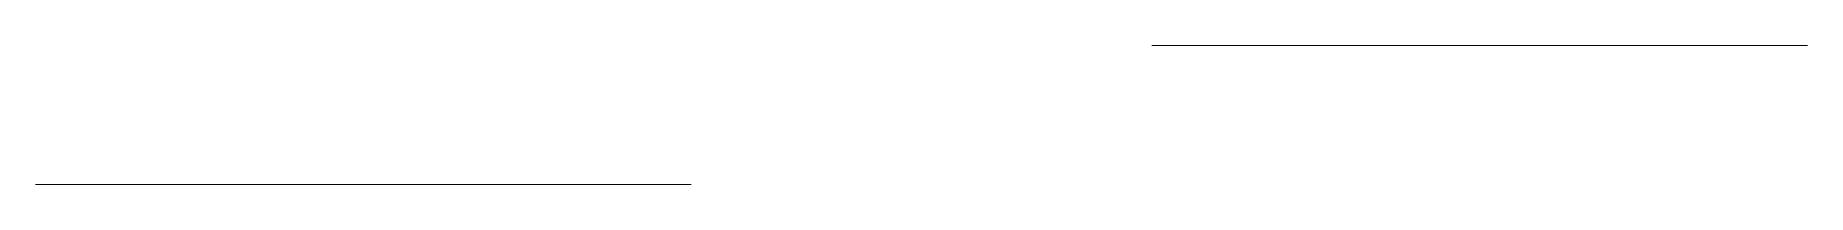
# Model space of a CAD drawing. Header units: millimetres. Extents: x 1690 to 3744, y -161 to 0.
import ezdxf

# ---------------------------------------------------------------- set-up
doc = ezdxf.new("R2010")
doc.units = ezdxf.units.MM
doc.header["$MEASUREMENT"] = 0
doc.styles.get("Standard").update_dxf_attribs({"font": 'arial.ttf'})

# ---------------------------------------------------------------- blocks, each defined once
blk = doc.blocks.new('A$C59EF751E')
at = {"color": 0, "linetype": 'Continuous', "lineweight": 0}
for p, q in [((-354, -28), (-371, -28)), ((-371, -28), (-371, -278)), ((-371, -28), (-354, -28)), ((-371, -278), (-371, -28)), ((-354, -148), (-354, -28)), ((-354, -28), (-354, -148)), ((-121, -28), (-138, -28)), ((-138, -28), (-138, -148)), ((-138, -28), (-121, -28)), ((-138, -148), (-138, -28)), ((-121, -278), (-121, -28)), ((-121, -28), (-121, -278)), ((-111, -66), (-121, -66)), ((-121, -66), (-111, -66)), ((-111, -83), (-111, -66)), ((-110.9, -66), (-111, -66)), ((-111, -66), (-110.9, -66)), ((-111, -66), (-111, -83)), ((-161, -93), (-161, -98.1)), ((-161, -113), (-161, -93)), ((-161, -103), (-161, -93)), ((-161, -93), (-161, -103)), ((-161, -113), (-161, -98.1)), ((-161, -98.1), (-161, -103.2)), ((-161, -98.1), (-161, -113)), ((-161, -98.1), (-161, -103.2)), ((-148.9, -87.2), (-148.9, -95.1)), ((-148.9, -95.1), (-148.9, -87.2)), ((-148.9, -95.1), (-148.9, -110.8)), ((-147.9, -95.1), (-148.9, -95.1)), ((-148.9, -110.8), (-148.9, -95.1)), ((-148.9, -95.1), (-147.9, -95.1)), ((-147.9, -86.3), (-147.9, -86.1)), ((-147.9, -86.1), (-147.9, -86.3)), ((-138, -86.1), (-147.9, -86.1)), ((-147.9, -86.3), (-138, -86.3)), ((-147.9, -94.1), (-147.9, -86.3)), ((-147.9, -94.1), (-147.9, -86.3)), ((-147.9, -86.3), (-138, -86.3)), ((-147.9, -94.1), (-147.9, -95.1)), ((-138, -94.1), (-147.9, -94.1)), ((-138, -94.1), (-147.9, -94.1)), ((-147.9, -94.5), (-147.9, -94.1)), ((-147.9, -95.1), (-147.9, -94.5)), ((-147.9, -95.1), (-138, -95.1)), ((-147.9, -110.8), (-147.9, -95.1)), ((-147.9, -95.1), (-138, -95.1)), ((-147.9, -110.8), (-147.9, -95.1)), ((389, -83), (-111, -83)), ((-111, -223), (-111, -83)), ((-111, -83), (389, -83)), ((-111, -223), (-111, -83)), ((-110.2, -94.9), (-111, -94.9)), ((-111, -94.9), (-110.2, -94.9)), ((-110.2, -86.2), (-110.2, -86.1)), ((-110.2, -86.1), (-110.2, -86.2)), ((-99.2, -86.1), (-110.2, -86.1)), ((-110.2, -94.2), (-110.2, -86.2)), ((-110.2, -86.2), (-110.2, -94.2)), ((-99.2, -86.2), (-110.2, -86.2)), ((-110.2, -86.2), (-99.2, -86.2)), ((-110.2, -94.9), (-110.2, -94.2)), ((-110.2, -94.2), (-99.2, -94.2)), ((-110.2, -94.2), (-110.2, -94.9)), ((-99.2, -94.2), (-110.2, -94.2)), ((-110.2, -111), (-110.2, -94.9)), ((-110.2, -94.9), (-110.2, -111)), ((-99.2, -94.9), (-110.2, -94.9)), ((-110.2, -94.9), (-99.2, -94.9)), ((-99.2, -86.2), (-99.2, -86.1)), ((-99.2, -86.1), (-99.2, -86.2)), ((-99.2, -94.2), (-99.2, -86.2)), ((-99.2, -86.2), (-99.2, -94.2)), ((-99.2, -94.9), (-99.2, -94.2)), ((-99.2, -94.2), (-99.2, -94.6)), ((-99.2, -94.6), (-99.2, -94.9)), ((-99.2, -111), (-99.2, -94.9)), ((-99.2, -94.9), (-99.2, -111)), ((-98.5, -94.9), (-99.2, -94.9)), ((-99.2, -94.9), (-98.5, -94.9)), ((-98.5, -94.9), (-98.5, -86.8)), ((-98.5, -86.8), (-98.5, -94.9)), ((-98.5, -111), (-98.5, -94.9)), ((-98.5, -94.9), (-98.5, -111)), ((389, -83), (389, -223)), ((389, -223), (389, -83)), ((-161, -113), (-161, -103.2)), ((-148.9, -103.5), (-161, -103.5)), ((-161, -103.5), (-148.9, -103.5)), ((-148.9, -110.8), (-148.9, -118.7)), ((-148.9, -110.8), (-147.9, -110.8)), ((-147.9, -110.8), (-148.9, -110.8)), ((-148.9, -118.7), (-148.9, -110.8)), ((-138, -110.8), (-147.9, -110.8)), ((-147.9, -111.3), (-147.9, -110.8)), ((-147.9, -110.8), (-147.9, -111.8)), ((-138, -110.8), (-147.9, -110.8)), ((-147.9, -111.8), (-147.9, -111.3)), ((-147.9, -119.6), (-147.9, -111.8)), ((-147.9, -111.8), (-138, -111.8)), ((-147.9, -119.6), (-147.9, -111.8)), ((-147.9, -111.8), (-138, -111.8)), ((-147.9, -119.8), (-147.9, -119.6)), ((-138, -119.6), (-147.9, -119.6)), ((-147.9, -119.6), (-147.9, -119.8)), ((-138, -119.6), (-147.9, -119.6)), ((-147.9, -119.8), (-147.9, -119.8)), ((-138, -119.8), (-147.9, -119.8)), ((-111, -111), (-110.2, -111)), ((-110.2, -111), (-111, -111)), ((-110.2, -111.7), (-110.2, -111)), ((-110.2, -111), (-99.2, -111)), ((-110.2, -111), (-110.2, -111.7)), ((-99.2, -111), (-110.2, -111)), ((-110.2, -119.7), (-110.2, -111.7)), ((-110.2, -111.7), (-110.2, -119.7)), ((-99.2, -111.7), (-110.2, -111.7)), ((-110.2, -111.7), (-99.2, -111.7)), ((-110.2, -119.8), (-110.2, -119.7)), ((-110.2, -119.7), (-99.2, -119.7)), ((-110.2, -119.7), (-110.2, -119.8)), ((-99.2, -119.7), (-110.2, -119.7)), ((-99.2, -119.8), (-110.2, -119.8)), ((-99.2, -111.7), (-99.2, -111)), ((-99.2, -111), (-98.5, -111)), ((-99.2, -111), (-99.2, -111.5)), ((-98.5, -111), (-99.2, -111)), ((-99.2, -111.5), (-99.2, -111.7)), ((-99.2, -119.7), (-99.2, -111.7)), ((-99.2, -111.7), (-99.2, -119.7)), ((-99.2, -119.8), (-99.2, -119.7)), ((-99.2, -119.7), (-99.2, -119.8)), ((-98.5, -119.1), (-98.5, -111)), ((-98.5, -111), (-98.5, -119.1)), ((-138, -148), (-354, -148)), ((-354, -148), (-138, -148)), ((-354, -278), (-354, -158)), ((-354, -158), (-138, -158)), ((-354, -158), (-354, -278)), ((-138, -158), (-354, -158)), ((-138, -158), (-138, -278)), ((-138, -278), (-138, -158)), ((-108, -148.5), (-111, -145.5)), ((-108, -148.5), (-111, -145.5)), ((389, -148.5), (-111, -148.5)), ((-111, -148.5), (389, -148.5)), ((-111, -160.4), (-108, -157.4)), ((-111, -157.4), (389, -157.4)), ((389, -157.4), (-111, -157.4)), ((-111, -160.4), (-108, -157.4)), ((-161, -202.7), (-161, -193)), ((-161, -207.8), (-161, -193)), ((-161, -193), (-161, -207.8)), ((-161, -213), (-161, -193)), ((-161, -202.4), (-148.9, -202.4)), ((-148.9, -202.4), (-161, -202.4)), ((-148.9, -187.2), (-148.9, -195.1)), ((-148.9, -195.1), (-148.9, -187.2)), ((-148.9, -195.1), (-147.9, -195.1)), ((-148.9, -195.1), (-148.9, -210.8)), ((-147.9, -195.1), (-148.9, -195.1)), ((-148.9, -210.8), (-148.9, -195.1)), ((-148.9, -198.4), (-148.9, -195.1)), ((-147.9, -186.1), (-147.9, -186.1)), ((-147.9, -186.3), (-147.9, -186.1)), ((-147.9, -186.1), (-147.9, -186.3)), ((-138, -186.1), (-147.9, -186.1)), ((-147.9, -194.1), (-147.9, -186.3)), ((-147.9, -186.3), (-138, -186.3)), ((-147.9, -186.3), (-138, -186.3)), ((-147.9, -194.1), (-147.9, -186.3)), ((-147.9, -195.1), (-147.9, -194.1)), ((-138, -194.1), (-147.9, -194.1)), ((-147.9, -194.1), (-147.9, -195.1)), ((-138, -194.1), (-147.9, -194.1)), ((-147.9, -210.8), (-147.9, -195.1)), ((-147.9, -195.1), (-138, -195.1)), ((-147.9, -210.8), (-147.9, -195.1)), ((-147.9, -195.1), (-138, -195.1)), ((-110.2, -194.9), (-111, -194.9)), ((-111, -194.9), (-110.2, -194.9)), ((-110.2, -186.2), (-110.2, -186.1)), ((-110.2, -186.1), (-110.2, -186.2)), ((-99.2, -186.1), (-110.2, -186.1)), ((-110.2, -194.2), (-110.2, -186.2)), ((-110.2, -186.2), (-110.2, -194.2)), ((-99.2, -186.2), (-110.2, -186.2)), ((-110.2, -186.2), (-99.2, -186.2)), ((-110.2, -194.2), (-99.2, -194.2)), ((-110.2, -194.7), (-110.2, -194.2)), ((-110.2, -194.2), (-110.2, -194.9)), ((-99.2, -194.2), (-110.2, -194.2)), ((-110.2, -194.9), (-110.2, -194.7)), ((-110.2, -211), (-110.2, -194.9)), ((-110.2, -194.9), (-110.2, -211)), ((-99.2, -194.9), (-110.2, -194.9)), ((-110.2, -194.9), (-99.2, -194.9)), ((-99.2, -186.2), (-99.2, -186.1)), ((-99.2, -186.1), (-99.2, -186.2)), ((-99.2, -194.2), (-99.2, -186.2)), ((-99.2, -186.2), (-99.2, -194.2)), ((-99.2, -194.9), (-99.2, -194.2)), ((-99.2, -194.2), (-99.2, -194.9)), ((-99.2, -211), (-99.2, -194.9)), ((-99.2, -194.9), (-99.2, -211)), ((-98.5, -194.9), (-99.2, -194.9)), ((-99.2, -194.9), (-98.5, -194.9)), ((-98.5, -194.9), (-98.5, -186.8)), ((-98.5, -186.8), (-98.5, -194.9)), ((-98.5, -211), (-98.5, -194.9)), ((-98.5, -194.9), (-98.5, -211)), ((-161, -213), (-161, -207.8)), ((-161, -213), (-161, -207.8)), ((-148.9, -210.8), (-148.9, -207.8)), ((-148.9, -210.8), (-148.9, -218.7)), ((-148.9, -210.8), (-147.9, -210.8)), ((-147.9, -210.8), (-148.9, -210.8)), ((-148.9, -218.7), (-148.9, -210.8)), ((-147.9, -211.8), (-147.9, -210.8)), ((-147.9, -210.8), (-147.9, -211.8)), ((-138, -210.8), (-147.9, -210.8)), ((-138, -210.8), (-147.9, -210.8)), ((-147.9, -219.6), (-147.9, -211.8)), ((-147.9, -211.8), (-138, -211.8)), ((-147.9, -211.8), (-138, -211.8)), ((-147.9, -219.6), (-147.9, -211.8)), ((-147.9, -219.8), (-147.9, -219.6)), ((-147.9, -219.6), (-147.9, -219.8)), ((-138, -219.6), (-147.9, -219.6)), ((-138, -219.6), (-147.9, -219.6)), ((-138, -219.8), (-147.9, -219.8)), ((-111, -211), (-110.2, -211)), ((-110.2, -211), (-111, -211)), ((389, -223), (-111, -223)), ((-111, -223), (389, -223)), ((-111, -240), (-111, -223)), ((-111, -223), (-111, -240)), ((-110.2, -211.5), (-110.2, -211)), ((-110.2, -211), (-99.2, -211)), ((-110.2, -211), (-110.2, -211.7)), ((-99.2, -211), (-110.2, -211)), ((-110.2, -211.7), (-110.2, -211.5)), ((-110.2, -219.7), (-110.2, -211.7)), ((-110.2, -211.7), (-110.2, -219.7)), ((-99.2, -211.7), (-110.2, -211.7)), ((-110.2, -211.7), (-99.2, -211.7)), ((-110.2, -219.8), (-110.2, -219.7)), ((-110.2, -219.7), (-99.2, -219.7)), ((-110.2, -219.7), (-110.2, -219.8)), ((-99.2, -219.7), (-110.2, -219.7)), ((-99.2, -219.8), (-110.2, -219.8)), ((-99.2, -211.7), (-99.2, -211)), ((-99.2, -211), (-98.5, -211)), ((-99.2, -211), (-99.2, -211.7)), ((-98.5, -211), (-99.2, -211)), ((-99.2, -219.7), (-99.2, -211.7)), ((-99.2, -211.7), (-99.2, -219.7)), ((-99.2, -219.8), (-99.2, -219.7)), ((-99.2, -219.7), (-99.2, -219.8)), ((-98.5, -219.1), (-98.5, -211)), ((-98.5, -211), (-98.5, -219.1)), ((-111, -240), (-121, -240)), ((-111, -240), (-121, -240)), ((-110.9, -240), (-111, -240)), ((-111, -240), (-110.9, -240)), ((-371, -278), (-354, -278)), ((-354, -278), (-371, -278)), ((-138, -278), (-121, -278)), ((-121, -278), (-138, -278))]:
    blk.add_line(p, q, dxfattribs=at)
for centre, radius, start, end in [((-111, -66), 0.1, 270, 180), ((-111, -66), 0.1, 212.7942, 270), ((-111, -66), 0.1, 180, 212.7942), ((-111, -66), 0.1, 180, 270), ((-147.9, -87.2), 1.06, 90, 180), ((-110.2, -86.8), 0.735, 90, 180), ((-99.2, -86.8), 0.735, 0, 90), ((-147.9, -118.7), 1.06, 180, 270), ((-110.2, -119.1), 0.735, 180, 270), ((-99.2, -119.1), 0.735, 270, 0), ((-147.9, -187.2), 1.06, 90, 180), ((-110.2, -186.8), 0.735, 90, 180), ((-99.2, -186.8), 0.735, 360, 90), ((-147.9, -218.7), 1.06, 180, 270), ((-110.2, -219.1), 0.735, 180, 270), ((-99.2, -219.1), 0.735, 270, 0), ((-111, -240), 0.1, 180, 90), ((-111, -240), 0.1, 90, 180), ((-111, -240), 0.1, 147.2058, 180), ((-111, -240), 0.1, 90, 147.2058)]:
    blk.add_arc(centre, radius, start, end, dxfattribs=at)
for centre, major_axis, start_param, end_param in [((-147.9, -87.2), (-1.06, 0), 4.712389, 6.283185), ((-147.9, -87.2), (1.06, 0), 1.570796, 3.141593), ((-147.9, -95.1), (1.06, 0), 1.570796, 3.141593), ((-147.9, -95.1), (-1.06, 0), 4.712389, 6.283185), ((-110.2, -86.8), (-0.735, 0), 4.712389, 6.283185), ((-110.2, -86.8), (0.735, 0), 1.570796, 3.141593), ((-110.2, -94.9), (0.735, 0), 1.570796, 3.141593), ((-110.2, -94.9), (-0.735, 0), 4.712389, 6.283185), ((-99.2, -86.8), (-0.735, 0), 3.141593, 4.712389), ((-99.2, -86.8), (0.735, 0), 0, 1.570796), ((-99.2, -94.9), (0.735, 0), 0, 1.570796), ((-99.2, -94.9), (-0.735, 0), 3.141593, 4.712389), ((-147.9, -110.8), (-1.06, 0), 0, 1.570796), ((-147.9, -110.8), (1.06, 0), 3.141593, 4.712389), ((-147.9, -118.7), (1.06, 0), 3.141593, 4.712389), ((-147.9, -118.7), (-1.06, 0), 0, 1.570796), ((-110.2, -111), (-0.735, 0), 0, 1.570796), ((-110.2, -111), (0.735, 0), 3.141593, 4.712389), ((-110.2, -119.1), (0.735, 0), 3.141593, 4.712389), ((-110.2, -119.1), (-0.735, 0), 0, 1.570796), ((-99.2, -111), (-0.735, 0), 1.570796, 3.141593), ((-99.2, -111), (0.735, 0), 4.712389, 6.283185), ((-99.2, -119.1), (0.735, 0), 4.712389, 6.283185), ((-99.2, -119.1), (-0.735, 0), 1.570796, 3.141593), ((-147.9, -187.2), (-1.06, 0), 4.712389, 6.283185), ((-147.9, -187.2), (1.06, 0), 1.570796, 3.141593), ((-147.9, -195.1), (-1.06, 0), 4.712389, 6.283185), ((-147.9, -195.1), (1.06, 0), 1.570796, 3.141593), ((-110.2, -186.8), (-0.735, 0), 4.712389, 6.283185), ((-110.2, -186.8), (0.735, 0), 1.570796, 3.141593), ((-110.2, -194.9), (0.735, 0), 1.570796, 3.141593), ((-110.2, -194.9), (-0.735, 0), 4.712389, 6.283185), ((-99.2, -186.8), (-0.735, 0), 3.141593, 4.712389), ((-99.2, -186.8), (0.735, 0), 0, 1.570796), ((-99.2, -194.9), (0.735, 0), 0, 1.570796), ((-99.2, -194.9), (-0.735, 0), 3.141593, 4.712389), ((-147.9, -210.8), (-1.06, 0), 0, 1.570796), ((-147.9, -210.8), (1.06, 0), 3.141593, 4.712389), ((-147.9, -218.7), (1.06, 0), 3.141593, 4.712389), ((-147.9, -218.7), (-1.06, 0), 0, 1.570796), ((-110.2, -211), (-0.735, 0), 0, 1.570796), ((-110.2, -211), (0.735, 0), 3.141593, 4.712389), ((-110.2, -219.1), (0.735, 0), 3.141593, 4.712389), ((-110.2, -219.1), (-0.735, 0), 0, 1.570796), ((-99.2, -211), (-0.735, 0), 1.570796, 3.141593), ((-99.2, -211), (0.735, 0), 4.712389, 6.283185), ((-99.2, -219.1), (0.735, 0), 4.712389, 6.283185), ((-99.2, -219.1), (-0.735, 0), 1.570796, 3.141593)]:
    blk.add_ellipse(centre, major_axis=major_axis, ratio=0.866025, start_param=start_param, end_param=end_param, dxfattribs=at)

msp = doc.modelspace()

# ---------------------------------------------------------------- linework, layer by layer
at = {"color": 0, "linetype": 'Continuous', "lineweight": 0}
for p, q in [((3000.6, 0, -53.4), (2983.6, 0, -53.4)), ((2983.6, 0, 946.6), (3000.6, 0, 946.6)), ((2983.6, 0, -53.4), (2983.6, 0, 946.6)), ((2983.6, 0, 946.6), (2983.6, 0, -53.4)), ((3000.6, 0, -53.4), (2983.6, 0, -53.4)), ((3000.6, 0, 946.6), (2983.6, 0, 946.6)), ((3000.6, 0, 946.6), (3000.6, 0, -53.4)), ((3000.6, 0, -53.4), (3000.6, 0, 946.6)), ((3216.6, 0, -53.4), (3000.6, 0, -53.4)), ((3000.6, 0, 946.6), (3216.6, 0, 946.6)), ((3216.6, 0, -53.4), (3000.6, 0, -53.4)), ((3216.6, 0, 946.6), (3000.6, 0, 946.6)), ((3205.6, 0, 430.5), (3193.6, 0, 430.5)), ((3193.6, 0, 430.5), (3205.6, 0, 430.5)), ((3193.6, 0, 451.6), (3193.6, 0, 431.6)), ((3193.6, 0, 431.6), (3193.6, 0, 451.6)), ((3193.6, 0, 480.5), (3205.6, 0, 480.5)), ((3193.6, 0, 500.4), (3193.6, 0, 481.6)), ((3193.6, 0, 481.6), (3193.6, 0, 500.4)), ((3193.6, 0, 501.6), (3193.6, 0, 500.4)), ((3205.6, 0, 480.5), (3193.6, 0, 480.5)), ((3193.6, 0, 530.5), (3205.6, 0, 530.5)), ((3193.6, 0, 550.4), (3193.6, 0, 531.6)), ((3193.6, 0, 531.6), (3193.6, 0, 551.6)), ((3193.6, 0, 551.6), (3193.6, 0, 550.4)), ((3205.6, 0, 530.5), (3193.6, 0, 530.5)), ((3193.6, 0, 431.6), (3193.6, 0, 451.6)), ((3193.6, 0, 481.6), (3193.6, 0, 501.6)), ((3193.6, 0, 531.6), (3193.6, 0, 551.6)), ((3193.6, 0, 531.6), (3193.6, 0, 531.6)), ((3193.6, 0, 531.6), (3193.6, 0, 541.6)), ((3193.6, 0, 450.4), (3193.6, 0, 431.6)), ((3193.6, 0, 431.6), (3193.6, 0, 451.6)), ((3193.6, 0, 500.4), (3193.6, 0, 481.6)), ((3193.6, 0, 481.6), (3193.6, 0, 481.6)), ((3193.6, 0, 500.4), (3193.6, 0, 501.6)), ((3205.6, 0, 541.6), (3205.6, 0, 527.9)), ((3205.6, 0, 555.3), (3205.6, 0, 541.6)), ((3205.6, 0, 441.6), (3205.6, 0, 427.9)), ((3205.6, 0, 491.6), (3205.6, 0, 477.9)), ((3205.6, 0, 455.3), (3205.6, 0, 441.6)), ((3205.6, 0, 505.3), (3205.6, 0, 491.6)), ((3205.6, 0, 491.6), (3205.6, 0, 505.3)), ((3205.6, 0, 477.9), (3205.6, 0, 491.6)), ((3205.6, 0, 441.6), (3205.6, 0, 455.3)), ((3205.6, 0, 427.9), (3205.6, 0, 441.6)), ((3205.6, 0, 541.6), (3205.6, 0, 555.3)), ((3205.6, 0, 527.9), (3205.6, 0, 541.6)), ((3205.6, 0, 450.4), (3205.6, 0, 451.6)), ((3206.7, 0, 505.8), (3206.7, 0, 506.3)), ((3206.7, 0, 526.9), (3206.7, 0, 527.4)), ((3206.7, 0, 455.8), (3206.7, 0, 456.3)), ((3206.7, 0, 527.4), (3206.7, 0, 541.1)), ((3206.7, 0, 542.1), (3206.7, 0, 555.8)), ((3206.7, 0, 491.1), (3206.7, 0, 492.1)), ((3206.7, 0, 441.1), (3206.7, 0, 442.1)), ((3206.7, 0, 427.4), (3206.7, 0, 441.1)), ((3206.7, 0, 476.9), (3206.7, 0, 477.4)), ((3206.7, 0, 477.4), (3206.7, 0, 491.1)), ((3206.7, 0, 426.9), (3206.7, 0, 427.4)), ((3206.7, 0, 541.1), (3206.7, 0, 542.1)), ((3206.7, 0, 555.8), (3206.7, 0, 556.3)), ((3206.7, 0, 442.1), (3206.7, 0, 455.8)), ((3206.7, 0, 492.1), (3206.7, 0, 505.8)), ((3216.6, 0, 427.4), (3206.7, 0, 427.4)), ((3206.7, 0, 441.1), (3216.6, 0, 441.1)), ((3206.7, 0, 427.4), (3206.7, 0, 441.1)), ((3216.6, 0, 506.3), (3206.7, 0, 506.3)), ((3206.7, 0, 476.9), (3216.6, 0, 476.9)), ((3206.7, 0, 477.4), (3206.7, 0, 476.9)), ((3216.6, 0, 477.4), (3206.7, 0, 477.4)), ((3216.6, 0, 492.1), (3206.7, 0, 492.1)), ((3206.7, 0, 505.8), (3216.6, 0, 505.8)), ((3206.7, 0, 492.1), (3206.7, 0, 505.8)), ((3206.7, 0, 526.9), (3216.6, 0, 526.9)), ((3206.7, 0, 527.4), (3206.7, 0, 526.9)), ((3216.6, 0, 527.4), (3206.7, 0, 527.4)), ((3206.7, 0, 426.9), (3216.6, 0, 426.9)), ((3206.7, 0, 427.4), (3206.7, 0, 426.9)), ((3216.6, 0, 427.4), (3206.7, 0, 427.4)), ((3206.7, 0, 441.1), (3216.6, 0, 441.1)), ((3206.7, 0, 442.1), (3206.7, 0, 441.1)), ((3216.6, 0, 442.1), (3206.7, 0, 442.1)), ((3216.6, 0, 456.3), (3206.7, 0, 456.3)), ((3206.7, 0, 555.8), (3216.6, 0, 555.8)), ((3206.7, 0, 556.3), (3206.7, 0, 555.8)), ((3216.6, 0, 556.3), (3206.7, 0, 556.3)), ((3206.7, 0, 541.1), (3216.6, 0, 541.1)), ((3206.7, 0, 542.1), (3206.7, 0, 541.1)), ((3216.6, 0, 542.1), (3206.7, 0, 542.1)), ((3206.7, 0, 476.9), (3216.6, 0, 476.9)), ((3206.7, 0, 505.8), (3216.6, 0, 505.8)), ((3206.7, 0, 506.3), (3206.7, 0, 505.8)), ((3216.6, 0, 506.3), (3206.7, 0, 506.3)), ((3216.6, 0, 527.4), (3206.7, 0, 527.4)), ((3206.7, 0, 541.1), (3216.6, 0, 541.1)), ((3206.7, 0, 527.4), (3206.7, 0, 541.1)), ((3206.7, 0, 491.1), (3216.6, 0, 491.1)), ((3206.7, 0, 492.1), (3206.7, 0, 491.1)), ((3216.6, 0, 492.1), (3206.7, 0, 492.1)), ((3206.7, 0, 426.9), (3216.6, 0, 426.9)), ((3216.6, 0, 442.1), (3206.7, 0, 442.1)), ((3206.7, 0, 455.8), (3216.6, 0, 455.8)), ((3206.7, 0, 442.1), (3206.7, 0, 455.8)), ((3216.6, 0, 477.4), (3206.7, 0, 477.4)), ((3206.7, 0, 491.1), (3216.6, 0, 491.1)), ((3206.7, 0, 477.4), (3206.7, 0, 491.1)), ((3206.7, 0, 455.8), (3216.6, 0, 455.8)), ((3206.7, 0, 456.3), (3206.7, 0, 455.8)), ((3216.6, 0, 456.3), (3206.7, 0, 456.3)), ((3216.6, 0, 556.3), (3206.7, 0, 556.3)), ((3216.6, 0, 542.1), (3206.7, 0, 542.1)), ((3206.7, 0, 555.8), (3216.6, 0, 555.8)), ((3206.7, 0, 542.1), (3206.7, 0, 555.8)), ((3206.7, 0, 526.9), (3216.6, 0, 526.9)), ((3216.6, 0, 946.6), (3216.6, 0, -53.4)), ((3233.6, 0, -53.4), (3216.6, 0, -53.4)), ((3233.6, 0, -53.4), (3216.6, 0, -53.4)), ((3216.6, 0, 946.6), (3233.6, 0, 946.6)), ((3216.6, 0, -53.4), (3216.6, 0, 946.6)), ((3233.6, 0, 946.6), (3216.6, 0, 946.6)), ((3233.6, 0, 946.6), (3233.6, 0, -53.4)), ((3233.6, 0, -53.4), (3233.6, 0, 946.6)), ((3233.6, 0, 371.6), (3243.5, 0, 371.6)), ((3243.6, 0, 611.6), (3233.6, 0, 611.6)), ((3233.6, 0, 371.6), (3243.5, 0, 371.6)), ((3243.6, 0, 611.6), (3233.6, 0, 611.6)), ((3243.5, 0, 371.6), (3243.5, 0, 371.6)), ((3243.5, 0, 371.6), (3243.6, 0, 371.6)), ((3243.5, 0, 371.6), (3243.6, 0, 371.6)), ((3243.6, 0, 611.6), (3246.6, 0, 611.6)), ((3743.6, 0, 262.6), (3243.6, 0, 262.6)), ((3243.6, 0, 262.6), (3243.6, 0, 371.5)), ((3243.6, 0, 611.6), (3243.6, 0, 630.6)), ((3243.6, 0, 246.6), (3743.6, 0, 246.6)), ((3743.6, 0, 646.6), (3243.6, 0, 646.6)), ((3243.6, 0, 246.6), (3243.6, 0, 262.6)), ((3743.6, 0, 246.6), (3243.6, 0, 246.6)), ((3243.6, 0, 262.6), (3743.6, 0, 262.6)), ((3243.6, 0, 630.6), (3743.6, 0, 630.6)), ((3243.6, 0, 630.6), (3243.6, 0, 646.6)), ((3743.6, 0, 630.6), (3243.6, 0, 630.6)), ((3243.6, 0, 646.6), (3743.6, 0, 646.6)), ((3243.6, 0, 611.6), (3246.6, 0, 611.6)), ((3243.6, 0, 630.6), (3243.6, 0, 646.6)), ((3243.6, 0, 611.6), (3243.6, 0, 630.6)), ((3243.6, 0, 262.6), (3243.6, 0, 371.5)), ((3243.6, 0, 246.6), (3243.6, 0, 262.6)), ((3243.6, 0, 371.7), (3243.6, 0, 611.6)), ((3243.6, 0, 371.7), (3243.6, 0, 611.6)), ((3243.6, 0, 371.6), (3243.6, 0, 371.7)), ((3243.7, 0, 371.6), (3243.6, 0, 371.6)), ((3243.6, 0, 371.6), (3243.7, 0, 371.6)), ((3243.6, 0, 371.5), (3243.6, 0, 371.6)), ((3243.6, 0, 371.5), (3243.6, 0, 371.6)), ((3243.6, 0, 371.6), (3243.6, 0, 371.7)), ((3246.6, 0, 371.6), (3243.7, 0, 371.6)), ((3243.7, 0, 371.6), (3246.6, 0, 371.6)), ((3244.3, 0, 527.2), (3244.3, 0, 541.2)), ((3244.3, 0, 542), (3244.3, 0, 555.9)), ((3244.3, 0, 427.2), (3244.3, 0, 441.2)), ((3244.3, 0, 442), (3244.3, 0, 455.9)), ((3244.3, 0, 477.2), (3244.3, 0, 491.2)), ((3244.3, 0, 492), (3244.3, 0, 505.9)), ((3244.3, 0, 541.5), (3244.3, 0, 542)), ((3244.3, 0, 541.2), (3244.3, 0, 541.5)), ((3244.3, 0, 441.5), (3244.3, 0, 442)), ((3244.3, 0, 441.2), (3244.3, 0, 441.5)), ((3244.3, 0, 456.2), (3244.3, 0, 456.3)), ((3244.3, 0, 455.9), (3244.3, 0, 456.2)), ((3244.3, 0, 455.9), (3244.3, 0, 442)), ((3255.3, 0, 455.9), (3244.3, 0, 455.9)), ((3244.3, 0, 442), (3255.3, 0, 442)), ((3244.3, 0, 556.2), (3244.3, 0, 556.3)), ((3244.3, 0, 555.9), (3244.3, 0, 556.2)), ((3244.3, 0, 426.9), (3244.3, 0, 427.2)), ((3244.3, 0, 426.9), (3244.3, 0, 426.9)), ((3255.3, 0, 476.9), (3244.3, 0, 476.9)), ((3244.3, 0, 506.3), (3255.3, 0, 506.3)), ((3244.3, 0, 476.9), (3244.3, 0, 477.2)), ((3244.3, 0, 476.9), (3244.3, 0, 476.9)), ((3244.3, 0, 491.2), (3244.3, 0, 477.2)), ((3255.3, 0, 491.2), (3244.3, 0, 491.2)), ((3244.3, 0, 477.2), (3255.3, 0, 477.2)), ((3244.3, 0, 526.9), (3244.3, 0, 527.2)), ((3244.3, 0, 526.9), (3244.3, 0, 526.9)), ((3244.3, 0, 555.9), (3244.3, 0, 542)), ((3255.3, 0, 555.9), (3244.3, 0, 555.9)), ((3244.3, 0, 542), (3255.3, 0, 542)), ((3255.3, 0, 526.9), (3244.3, 0, 526.9)), ((3244.3, 0, 541.2), (3244.3, 0, 527.2)), ((3255.3, 0, 541.2), (3244.3, 0, 541.2)), ((3244.3, 0, 527.2), (3255.3, 0, 527.2)), ((3255.3, 0, 426.9), (3244.3, 0, 426.9)), ((3244.3, 0, 506.2), (3244.3, 0, 506.3)), ((3244.3, 0, 505.9), (3244.3, 0, 506.2)), ((3244.3, 0, 556.3), (3255.3, 0, 556.3)), ((3244.3, 0, 456.3), (3255.3, 0, 456.3)), ((3244.3, 0, 441.2), (3244.3, 0, 427.2)), ((3255.3, 0, 441.2), (3244.3, 0, 441.2)), ((3244.3, 0, 427.2), (3255.3, 0, 427.2)), ((3244.3, 0, 491.5), (3244.3, 0, 492)), ((3244.3, 0, 491.2), (3244.3, 0, 491.5)), ((3244.3, 0, 555.9), (3255.3, 0, 555.9)), ((3244.3, 0, 556.3), (3244.3, 0, 555.9)), ((3255.3, 0, 556.3), (3244.3, 0, 556.3)), ((3244.3, 0, 505.9), (3244.3, 0, 492)), ((3255.3, 0, 505.9), (3244.3, 0, 505.9)), ((3244.3, 0, 492), (3255.3, 0, 492)), ((3244.3, 0, 541.2), (3255.3, 0, 541.2)), ((3244.3, 0, 542), (3244.3, 0, 541.2)), ((3255.3, 0, 542), (3244.3, 0, 542)), ((3244.3, 0, 426.9), (3255.3, 0, 426.9)), ((3244.3, 0, 427.2), (3244.3, 0, 426.9)), ((3255.3, 0, 427.2), (3244.3, 0, 427.2)), ((3244.3, 0, 455.9), (3255.3, 0, 455.9)), ((3244.3, 0, 456.3), (3244.3, 0, 455.9)), ((3255.3, 0, 456.3), (3244.3, 0, 456.3)), ((3244.3, 0, 526.9), (3255.3, 0, 526.9)), ((3244.3, 0, 527.2), (3244.3, 0, 526.9)), ((3255.3, 0, 527.2), (3244.3, 0, 527.2)), ((3244.3, 0, 441.2), (3255.3, 0, 441.2)), ((3244.3, 0, 442), (3244.3, 0, 441.2)), ((3255.3, 0, 442), (3244.3, 0, 442)), ((3244.3, 0, 476.9), (3255.3, 0, 476.9)), ((3244.3, 0, 477.2), (3244.3, 0, 476.9)), ((3255.3, 0, 477.2), (3244.3, 0, 477.2)), ((3244.3, 0, 491.2), (3255.3, 0, 491.2)), ((3244.3, 0, 492), (3244.3, 0, 491.2)), ((3255.3, 0, 492), (3244.3, 0, 492)), ((3244.3, 0, 505.9), (3255.3, 0, 505.9)), ((3244.3, 0, 506.3), (3244.3, 0, 505.9)), ((3255.3, 0, 506.3), (3244.3, 0, 506.3)), ((3246.6, 0, 611.6), (3246.6, 0, 556.3)), ((3246.6, 0, 526.9), (3246.6, 0, 506.3)), ((3246.6, 0, 476.9), (3246.6, 0, 456.3)), ((3246.6, 0, 426.9), (3246.6, 0, 371.6)), ((3246.6, 0, 371.6), (3246.6, 0, 426.9)), ((3246.6, 0, 456.3), (3246.6, 0, 476.9)), ((3246.6, 0, 506.3), (3246.6, 0, 526.9)), ((3246.6, 0, 556.3), (3246.6, 0, 611.6)), ((3246.6, 0, 556.3), (3246.6, 0, 526.9)), ((3246.6, 0, 506.3), (3246.6, 0, 476.9)), ((3246.6, 0, 456.3), (3246.6, 0, 426.9)), ((3246.6, 0, 426.9), (3246.6, 0, 456.3)), ((3246.6, 0, 476.9), (3246.6, 0, 506.3)), ((3246.6, 0, 526.9), (3246.6, 0, 556.3)), ((3255.3, 0, 442), (3255.3, 0, 455.9)), ((3255.3, 0, 477.2), (3255.3, 0, 491.2)), ((3255.3, 0, 542), (3255.3, 0, 555.9)), ((3255.3, 0, 527.2), (3255.3, 0, 541.2)), ((3255.3, 0, 427.2), (3255.3, 0, 441.2)), ((3255.3, 0, 555.9), (3255.3, 0, 556.3)), ((3255.3, 0, 492), (3255.3, 0, 505.9)), ((3255.3, 0, 541.2), (3255.3, 0, 542)), ((3255.3, 0, 555.9), (3255.3, 0, 542)), ((3255.3, 0, 426.9), (3255.3, 0, 427.2)), ((3255.3, 0, 455.9), (3255.3, 0, 456.3)), ((3255.3, 0, 441.2), (3255.3, 0, 427.2)), ((3255.3, 0, 526.9), (3255.3, 0, 527.2)), ((3255.3, 0, 541.2), (3255.3, 0, 527.2)), ((3255.3, 0, 527.2), (3255.3, 0, 526.9)), ((3255.3, 0, 491.2), (3255.3, 0, 477.2)), ((3255.3, 0, 556.3), (3255.3, 0, 555.9)), ((3255.3, 0, 455.9), (3255.3, 0, 442)), ((3255.3, 0, 542), (3255.3, 0, 541.2)), ((3255.3, 0, 505.9), (3255.3, 0, 492)), ((3255.3, 0, 441.2), (3255.3, 0, 442)), ((3255.3, 0, 476.9), (3255.3, 0, 477.2)), ((3255.3, 0, 491.2), (3255.3, 0, 492)), ((3255.3, 0, 505.9), (3255.3, 0, 506.3)), ((3255.3, 0, 456.3), (3255.3, 0, 455.9)), ((3255.3, 0, 442), (3255.3, 0, 441.2)), ((3255.3, 0, 492), (3255.3, 0, 491.2)), ((3255.3, 0, 506.3), (3255.3, 0, 505.9)), ((3255.3, 0, 427.2), (3255.3, 0, 426.9)), ((3255.3, 0, 477.2), (3255.3, 0, 476.9)), ((3256.1, 0, 541.6), (3256.1, 0, 555.6)), ((3256.1, 0, 427.6), (3256.1, 0, 441.6)), ((3256.1, 0, 527.6), (3256.1, 0, 541.6)), ((3256.1, 0, 477.6), (3256.1, 0, 491.6)), ((3256.1, 0, 441.6), (3256.1, 0, 455.6)), ((3256.1, 0, 491.6), (3256.1, 0, 505.6)), ((3256.1, 0, 541.6), (3256.1, 0, 527.6)), ((3256.1, 0, 555.6), (3256.1, 0, 541.6)), ((3256.1, 0, 441.6), (3256.1, 0, 427.6)), ((3256.1, 0, 455.6), (3256.1, 0, 441.6)), ((3256.1, 0, 491.6), (3256.1, 0, 477.6)), ((3256.1, 0, 505.6), (3256.1, 0, 491.6)), ((3743.6, 0, 630.6), (3743.6, 0, 262.6)), ((3743.6, 0, 262.6), (3743.6, 0, 246.6)), ((3743.6, 0, 646.6), (3743.6, 0, 630.6)), ((3743.6, 0, 630.6), (3743.6, 0, 646.6)), ((3743.6, 0, 262.6), (3743.6, 0, 630.6)), ((3743.6, 0, 246.6), (3743.6, 0, 262.6))]:
    msp.add_line(p, q, dxfattribs=at)
at = {"color": 0, "linetype": 'Continuous', "lineweight": 0, "extrusion": (0, -1, 0)}
for centre, radius, start, end in [((3206.7, 505.3), 1.06, 90, 180), ((3206.7, 527.9), 1.06, 180, 270), ((3206.7, 455.3), 1.06, 90, 180), ((3206.7, 505.3), 1.06, 90, 180), ((3206.7, 555.3), 1.06, 90, 180), ((3206.7, 527.9), 1.06, 180, 270), ((3206.7, 477.9), 1.06, 180, 270), ((3206.7, 477.9), 1.06, 180, 270), ((3206.7, 427.9), 1.06, 180, 270), ((3206.7, 455.3), 1.06, 90, 180), ((3206.7, 555.3), 1.06, 90, 180), ((3206.7, 427.9), 1.06, 180, 270), ((3243.6, 371.6), 0.1, 90, 180), ((3243.6, 371.6), 0.1, 90, 180), ((3243.6, 371.6), 0.1, 180, 270), ((3244.3, 527.6), 0.735, 180, 270), ((3244.3, 477.6), 0.735, 180, 270), ((3244.3, 555.6), 0.735, 90, 180), ((3244.3, 505.6), 0.735, 90, 180), ((3244.3, 427.6), 0.735, 180, 270), ((3244.3, 455.6), 0.735, 90, 180), ((3244.3, 455.6), 0.735, 90, 180), ((3244.3, 555.6), 0.735, 90, 180), ((3244.3, 427.6), 0.735, 180, 270), ((3244.3, 477.6), 0.735, 180, 270), ((3244.3, 527.6), 0.735, 180, 270), ((3244.3, 505.6), 0.735, 90, 180), ((3243.6, 371.6), 0.1, 270, 90), ((3243.6, 371.6), 0.1, 270, 90), ((3255.3, 555.6), 0.735, 0, 90), ((3255.3, 527.6), 0.735, 270, 0), ((3255.3, 427.6), 0.735, 270, 0), ((3255.3, 455.6), 0.735, 0, 90), ((3255.3, 527.6), 0.735, 270, 0), ((3255.3, 555.6), 0.735, 0, 90), ((3255.3, 477.6), 0.735, 270, 0), ((3255.3, 505.6), 0.735, 0, 90), ((3255.3, 455.6), 0.735, 0, 90), ((3255.3, 505.6), 0.735, 0, 90), ((3255.3, 427.6), 0.735, 270, 0), ((3255.3, 477.6), 0.735, 270, 0)]:
    msp.add_arc(centre, radius, start, end, dxfattribs=at)
for centre, major_axis, start_param, end_param in [((3206.7, 0, 505.3), (1.06, 0), 1.570796, 3.141593), ((3206.7, 0, 527.9), (-1.06, 0), 0, 1.570796), ((3206.7, 0, 455.3), (1.06, 0), 1.570796, 3.141593), ((3206.7, 0, 527.9), (1.06, 0), 3.141593, 4.712389), ((3206.7, 0, 541.6), (-1.06, 0), 0, 1.570796), ((3206.7, 0, 541.6), (1.06, 0), 1.570796, 3.141593), ((3206.7, 0, 555.3), (-1.06, 0), 4.712389, 6.283185), ((3206.7, 0, 491.6), (1.06, 0), 3.141593, 4.712389), ((3206.7, 0, 491.6), (-1.06, 0), 4.712389, 6.283185), ((3206.7, 0, 441.6), (1.06, 0), 3.141593, 4.712389), ((3206.7, 0, 441.6), (-1.06, 0), 4.712389, 6.283185), ((3206.7, 0, 427.9), (1.06, 0), 3.141593, 4.712389), ((3206.7, 0, 441.6), (-1.06, 0), 0, 1.570796), ((3206.7, 0, 477.9), (-1.06, 0), 0, 1.570796), ((3206.7, 0, 477.9), (1.06, 0), 3.141593, 4.712389), ((3206.7, 0, 491.6), (-1.06, 0), 0, 1.570796), ((3206.7, 0, 427.9), (-1.06, 0), 0, 1.570796), ((3206.7, 0, 541.6), (1.06, 0), 3.141593, 4.712389), ((3206.7, 0, 541.6), (-1.06, 0), 4.712389, 6.283185), ((3206.7, 0, 555.3), (1.06, 0), 1.570796, 3.141593), ((3206.7, 0, 441.6), (1.06, 0), 1.570796, 3.141593), ((3206.7, 0, 455.3), (-1.06, 0), 4.712389, 6.283185), ((3206.7, 0, 491.6), (1.06, 0), 1.570796, 3.141593), ((3206.7, 0, 505.3), (-1.06, 0), 4.712389, 6.283185), ((3244.3, 0, 527.6), (0.735, 0), 3.141593, 4.712389), ((3244.3, 0, 541.6), (-0.735, 0), 0, 1.570796), ((3244.3, 0, 541.6), (0.735, 0), 1.570796, 3.141593), ((3244.3, 0, 555.6), (-0.735, 0), 4.712389, 6.283185), ((3244.3, 0, 427.6), (0.735, 0), 3.141593, 4.712389), ((3244.3, 0, 441.6), (-0.735, 0), 0, 1.570796), ((3244.3, 0, 441.6), (0.735, 0), 1.570796, 3.141593), ((3244.3, 0, 455.6), (-0.735, 0), 4.712389, 6.283185), ((3244.3, 0, 477.6), (0.735, 0), 3.141593, 4.712389), ((3244.3, 0, 491.6), (-0.735, 0), 0, 1.570796), ((3244.3, 0, 491.6), (0.735, 0), 1.570796, 3.141593), ((3244.3, 0, 505.6), (-0.735, 0), 4.712389, 6.283185), ((3244.3, 0, 541.6), (-0.735, 0), 4.712389, 6.283185), ((3244.3, 0, 541.6), (0.735, 0), 3.141593, 4.712389), ((3244.3, 0, 441.6), (-0.735, 0), 4.712389, 6.283185), ((3244.3, 0, 441.6), (0.735, 0), 3.141593, 4.712389), ((3244.3, 0, 455.6), (0.735, 0), 1.570796, 3.141593), ((3244.3, 0, 555.6), (0.735, 0), 1.570796, 3.141593), ((3244.3, 0, 427.6), (-0.735, 0), 0, 1.570796), ((3244.3, 0, 477.6), (-0.735, 0), 0, 1.570796), ((3244.3, 0, 527.6), (-0.735, 0), 0, 1.570796), ((3244.3, 0, 505.6), (0.735, 0), 1.570796, 3.141593), ((3244.3, 0, 491.6), (-0.735, 0), 4.712389, 6.283185), ((3244.3, 0, 491.6), (0.735, 0), 3.141593, 4.712389), ((3255.3, 0, 555.6), (-0.735, 0), 3.141593, 4.712389), ((3255.3, 0, 541.6), (0.735, 0), 0, 1.570796), ((3255.3, 0, 441.6), (-0.735, 0), 1.570796, 3.141593), ((3255.3, 0, 427.6), (0.735, 0), 4.712389, 6.283185), ((3255.3, 0, 541.6), (-0.735, 0), 1.570796, 3.141593), ((3255.3, 0, 527.6), (0.735, 0), 4.712389, 6.283185), ((3255.3, 0, 527.6), (-0.735, 0), 1.570796, 3.141593), ((3255.3, 0, 491.6), (-0.735, 0), 1.570796, 3.141593), ((3255.3, 0, 477.6), (0.735, 0), 4.712389, 6.283185), ((3255.3, 0, 555.6), (0.735, 0), 0, 1.570796), ((3255.3, 0, 455.6), (-0.735, 0), 3.141593, 4.712389), ((3255.3, 0, 441.6), (0.735, 0), 0, 1.570796), ((3255.3, 0, 541.6), (-0.735, 0), 3.141593, 4.712389), ((3255.3, 0, 541.6), (0.735, 0), 4.712389, 6.283185), ((3255.3, 0, 505.6), (-0.735, 0), 3.141593, 4.712389), ((3255.3, 0, 491.6), (0.735, 0), 0, 1.570796), ((3255.3, 0, 455.6), (0.735, 0), 0, 1.570796), ((3255.3, 0, 441.6), (-0.735, 0), 3.141593, 4.712389), ((3255.3, 0, 441.6), (0.735, 0), 4.712389, 6.283185), ((3255.3, 0, 491.6), (-0.735, 0), 3.141593, 4.712389), ((3255.3, 0, 491.6), (0.735, 0), 4.712389, 6.283185), ((3255.3, 0, 505.6), (0.735, 0), 0, 1.570796), ((3255.3, 0, 427.6), (-0.735, 0), 1.570796, 3.141593), ((3255.3, 0, 477.6), (-0.735, 0), 1.570796, 3.141593)]:
    msp.add_ellipse(centre, major_axis=major_axis, ratio=0.5, start_param=start_param, end_param=end_param, dxfattribs=at)

# ---------------------------------------------------------------- block references
at = {"extrusion": (5.43852e-32, -1, 2.22045e-16)}
msp.add_blockref('A$C59EF751E', (2061, 557.6, 161.3), dxfattribs=at)

# ---------------------------------------------------------------- texts
at = {"extrusion": (0, -1, 0)}
for s, p in [('Top View', (1738.1, 103.3)), ('Front View', (2365.6, 108.4))]:
    msp.add_text(s, height=15, dxfattribs=at).set_placement(p)

doc.saveas('drawing.dxf')
